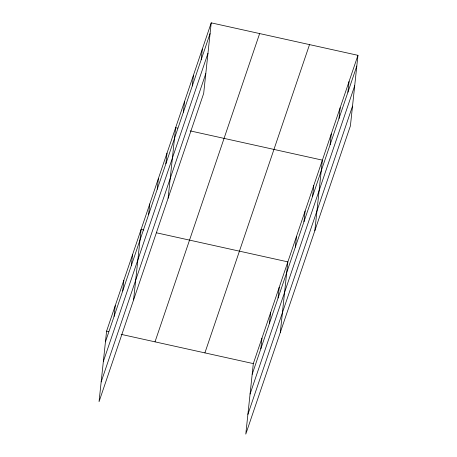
<?xml version="1.0" encoding="UTF-8"?>
<svg xmlns="http://www.w3.org/2000/svg" width="457" height="457" viewBox="0 0 457 457"><rect width="100%" height="100%" fill="white"/><g stroke="black" fill="none" stroke-linecap="round" stroke-linejoin="round"><path stroke-width="0.69" d="M211.22 22.85L106.59 331.131L99.049 401.674L203.679 93.394L211.22 22.85L357.951 55.326L350.41 125.869L245.78 434.15L253.321 363.606L357.951 55.326M114.079 316.393L115.221 305.699M122.71 290.96L123.853 280.267M131.342 265.528L132.484 254.835M133.575 299.946L141.116 229.397L143.886 230.008M148.605 214.659L149.747 203.965M157.237 189.227L158.379 178.533M165.868 163.795L167.011 153.101M168.107 198.212L175.642 127.663L177.722 128.126M183.394 112.159L184.537 101.46M192.288 85.956L193.431 75.256M201.183 59.747L202.325 49.053M260.81 348.868L261.952 338.174M269.441 323.436L270.584 312.737M278.073 297.998L279.216 287.304M280.312 332.416L287.847 261.872L156.334 232.767M295.336 247.134L296.479 236.44M303.968 221.702L305.11 211.008M312.599 196.27L313.742 185.571M314.839 230.682L322.374 160.139L190.169 130.879M330.125 144.629L331.268 133.935M339.02 118.426L340.162 107.732M347.914 92.223L349.057 81.529M105.447 341.825L210.071 33.544M103.333 361.578L207.964 53.298M101.163 381.926L205.787 73.646M155.009 341.847L259.639 33.567M204.902 352.89L309.526 44.609M252.178 374.3L356.808 66.019M250.07 394.048L354.695 85.767M247.894 414.402L352.518 106.115M106.59 331.131L108.663 331.593M121.116 334.347L253.321 363.606"/></g></svg>
